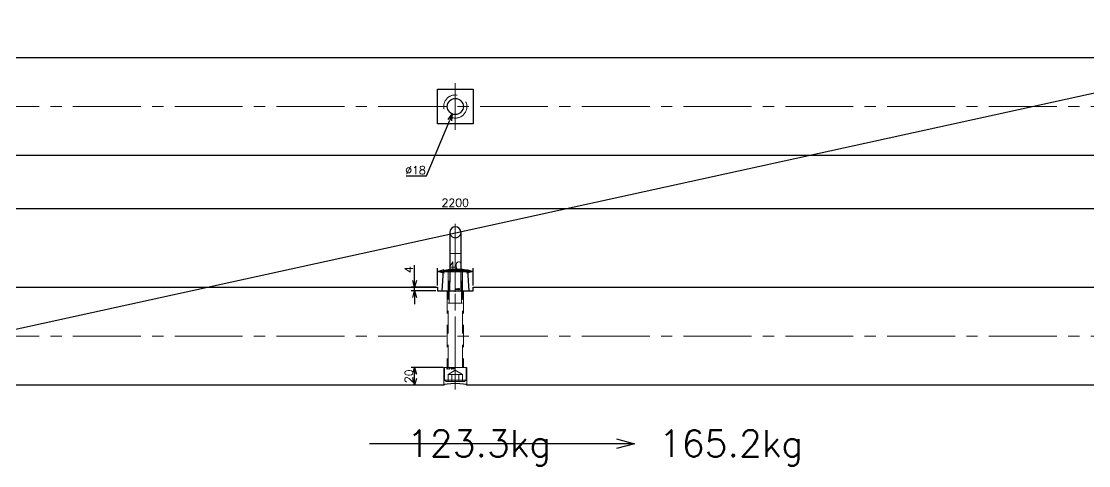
# Model space of a CAD drawing. Header units: millimetres. Extents: x -8731 to 85711, y -14522 to 31379.
# Drawn here: x 3875 to 5074, y -4107 to -3607 of the extents above; entities that cross this region are included whole.
import ezdxf

# ---------------------------------------------------------------- set-up
doc = ezdxf.new("R2010")
doc.units = ezdxf.units.MM
doc.header["$LTSCALE"] = 4
doc.header["$PDMODE"] = 99
doc.header["$PDSIZE"] = 1
doc.linetypes.add('CENTER2', pattern=[28.575, 19.05, -3.175, 3.175, -3.175])
doc.linetypes.add('HIDDEN', pattern=[9.525, 6.35, -3.175])
for name, color, linetype, lineweight in [('04_HIDDEN', 2, 'HIDDEN', 13), ('05_CENTER', 4, 'CENTER2', 13), ('08_DIM', 3, 'Continuous', 13)]:
    doc.layers.add(name, color=color, linetype=linetype, lineweight=lineweight)
doc.layers.add('10_DRAFT', color=8, linetype='Continuous', lineweight=0, plot=False)
doc.styles.add('KANJI0', font='txt.shx', dxfattribs={"width": 0.9, "height": 30, "bigfont": 'bigfont'})
doc.styles.add('KSS_TXT', font='txt.shx', dxfattribs={"bigfont": 'extfont2.shx'})
doc.dimstyles.new('KSS_DIM', dxfattribs={"dimscale": 3, "dimtxt": 3, "dimasz": 2.5, "dimexe": 1.25, "dimexo": 0.625, "dimtad": 1, "dimdsep": 46, "dimtxsty": 'KSS_TXT', "dimblk": 'OPEN30', "dimcen": 0, "dimazin": 2, "dimtfac": 0.75, "dimtmove": 0, "dimatfit": 3, "dimldrblk": 'OPEN30', "dimfxl": 1, "dimtolj": 1, "dimarcsym": 0})
doc.dimstyles.new('KSS_DIM$3', dxfattribs={"dimscale": 3, "dimtxt": 3, "dimasz": 2.5, "dimexe": 1.25, "dimexo": 0.625, "dimtad": 1, "dimtih": 1, "dimtoh": 1, "dimdsep": 46, "dimtxsty": 'KSS_TXT', "dimblk": 'OPEN30', "dimcen": 0, "dimazin": 2, "dimtfac": 0.75, "dimtofl": 0, "dimtmove": 0, "dimatfit": 3, "dimldrblk": 'OPEN30', "dimfxl": 1, "dimtolj": 1, "dimarcsym": 0})

# ---------------------------------------------------------------- blocks, each defined once
blk = doc.blocks.new('_Open30')
at = {"color": 0, "linetype": 'ByBlock', "lineweight": -2}
for p, q in [((-1, 0.268), (0, 0)), ((0, 0), (-1, -0.268)), ((0, 0), (-1, 0))]:
    blk.add_line(p, q, dxfattribs=at)
blk = doc.blocks.new('A$C39185EFE_1')
at = {"color": 0}
for p, q in [((-12, 14.4), (-10.4, 16)), ((-12, 14.4), (-12, 0)), ((12, 14.4), (-12, 14.4)), ((10.4, 16), (-10.4, 16)), ((12, 14.4), (10.4, 16)), ((12, 14.4), (12, 0)), ((12, 0), (-12, 0)), ((-8, 0), (-8, -108.9)), ((8, 0), (8, -108.9)), ((8, -72), (-8, -72)), ((-8, -76), (-8, -76)), ((-6.9, -72), (-6.9, -110)), ((6.9, -72), (6.9, -110)), ((8, -108.9), (-8, -108.9)), ((-8, -108.9), (-6.9, -110)), ((6.9, -110), (-6.9, -110)), ((8, -108.9), (6.9, -110))]:
    blk.add_line(p, q, dxfattribs=at)
at = {"color": 0, "linetype": 'HIDDEN'}
for p, q in [((-8.1, 16), (-8.1, 8)), ((-4, 16), (-4, 8)), ((4, 16), (4, 8)), ((8.1, 16), (8.1, 8)), ((-8.1, 8), (0, 3.3)), ((8.1, 8), (-8.1, 8)), ((8.1, 8), (0, 3.3))]:
    blk.add_line(p, q, dxfattribs=at)
at = {"color": 0, "linetype": 'CENTER2'}
blk.add_line((0, 19), (0, -113), dxfattribs=at)
at = {"layer": '10_DRAFT', "style": 'KANJI0', "width": 0.82}
blk.add_text('M16x110', height=1.71, dxfattribs=at).set_placement((0.4, 0.2))
blk = doc.blocks.new('A$C1BA62567_1_1')
at = {"color": 0}
for p, q in [((-20, 55), (-20, 51)), ((-20, 51), (20, 51)), ((20, 51), (20, 55))]:
    blk.add_line(p, q, dxfattribs=at)
for points in [[(-13, -55), (-1098, -55), (-1100, -53), (-1100, 53), (-1098, 55), (-20, 55)], [(20, 55), (1098, 55), (1100, 53), (1100, -53), (1098, -55), (13, -55)]]:
    blk.add_lwpolyline(points, dxfattribs=at)
blk.add_ellipse((0, -55), major_axis=(-13, 0), ratio=0.132275, start_param=3.141593, end_param=6.283185, dxfattribs=at)
at = {"layer": '04_HIDDEN'}
for p, q in [((-9, 51), (-9, -35)), ((9, 51), (9, -35)), ((-13, -35), (-13, -55)), ((-13, -35), (13, -35)), ((13, -35), (13, -55))]:
    blk.add_line(p, q, dxfattribs=at)
at = {"layer": '05_CENTER'}
for p, q in [((0, -59.9), (0, 59.9)), ((-1115.2, 0), (1115.2, 0))]:
    blk.add_line(p, q, dxfattribs=at)
blk = doc.blocks.new('A$C5FBC6F7F_1_1')
at = {"color": 0}
for points in [[(-1098, 55), (1098, 55), (1100, 53), (1100, -53), (1098, -55), (-1098, -55), (-1100, -53), (-1100, 53)], [(-20, 19.6), (20, 19.6), (20, -19.6), (-20, -19.6)]]:
    blk.add_lwpolyline(points, close=True, dxfattribs=at)
blk.add_circle((0, 0), 9, dxfattribs=at)
at = {"layer": '04_HIDDEN'}
blk.add_circle((0, 0), 13, dxfattribs=at)
at = {"layer": '05_CENTER'}
for p, q in [((0, -26.3), (0, 26.3)), ((-1115.2, 0), (1115.2, 0))]:
    blk.add_line(p, q, dxfattribs=at)
blk = doc.blocks.new('*D2264')
at = {"layer": '08_DIM', "color": 0, "lineweight": -2, "transparency": 16777216}
for p, q in [((4342.3, -3904.3), (4342.3, -3884.6)), ((4349.8, -3888.3), (4374.8, -3888.3)), ((4382.3, -3904.3), (4382.3, -3884.6))]:
    blk.add_line(p, q, dxfattribs=at)
at = {"layer": 'Defpoints', "color": 0, "transparency": 16777216}
for p in [(4382.3, -3888.3), (4342.3, -3906.2), (4382.3, -3906.2)]:
    blk.add_point(p, dxfattribs=at)
at = {"layer": '08_DIM', "color": 0, "lineweight": -2, "transparency": 16777216, "xscale": 7.5, "yscale": 7.5, "zscale": 7.5, "rotation": 180}
blk.add_blockref('_Open30', (4342.3, -3888.3), dxfattribs=at)
at = {"layer": '08_DIM', "color": 0, "lineweight": -2, "transparency": 16777216, "xscale": 7.5, "yscale": 7.5, "zscale": 7.5}
blk.add_blockref('_Open30', (4382.3, -3888.3), dxfattribs=at)
at = {"layer": '08_DIM', "color": 0, "transparency": 16777216, "insert": (4362.3, -3882), "char_height": 9, "attachment_point": 5, "style": 'KSS_TXT'}
blk.add_mtext('\\A1;40', dxfattribs=at)
blk = doc.blocks.new('*D2265')
at = {"layer": '08_DIM', "color": 0, "lineweight": -2, "transparency": 16777216}
for p, q in [((4316.6, -3898.7), (4316.6, -3881.4)), ((4340.5, -3906.2), (4312.9, -3906.2)), ((4316.6, -3910.2), (4316.6, -3906.2)), ((4340.5, -3910.2), (4312.9, -3910.2)), ((4316.6, -3917.7), (4316.6, -3925.2))]:
    blk.add_line(p, q, dxfattribs=at)
at = {"layer": 'Defpoints', "color": 0, "transparency": 16777216}
for p in [(4316.6, -3906.2), (4342.3, -3906.2), (4342.3, -3910.2)]:
    blk.add_point(p, dxfattribs=at)
at = {"layer": '08_DIM', "color": 0, "lineweight": -2, "transparency": 16777216, "xscale": 7.5, "yscale": 7.5, "zscale": 7.5}
for p, rotation in [((4316.6, -3906.2), 270), ((4316.6, -3910.2), 90)]:
    blk.add_blockref('_Open30', p, dxfattribs=dict(at, rotation=rotation))
at = {"layer": '08_DIM', "color": 0, "transparency": 16777216, "insert": (4310.2, -3886.3), "char_height": 9, "attachment_point": 5, "rotation": 90, "style": 'KSS_TXT'}
blk.add_mtext('\\A1;4', dxfattribs=at)
blk = doc.blocks.new('*D2266')
at = {"layer": '08_DIM', "color": 0, "lineweight": -2, "transparency": 16777216}
for p, q in [((3262.3, -3906.3), (3262.3, -3813.8)), ((3269.8, -3817.5), (5454.8, -3817.5)), ((5462.3, -3906.3), (5462.3, -3813.8))]:
    blk.add_line(p, q, dxfattribs=at)
at = {"layer": 'Defpoints', "color": 0, "transparency": 16777216}
for p in [(5462.3, -3817.5), (3262.3, -3908.2), (5462.3, -3908.2)]:
    blk.add_point(p, dxfattribs=at)
at = {"layer": '08_DIM', "color": 0, "lineweight": -2, "transparency": 16777216, "xscale": 7.5, "yscale": 7.5, "zscale": 7.5, "rotation": 180}
blk.add_blockref('_Open30', (3262.3, -3817.5), dxfattribs=at)
at = {"layer": '08_DIM', "color": 0, "lineweight": -2, "transparency": 16777216, "xscale": 7.5, "yscale": 7.5, "zscale": 7.5}
blk.add_blockref('_Open30', (5462.3, -3817.5), dxfattribs=at)
at = {"layer": '08_DIM', "color": 0, "transparency": 16777216, "insert": (4362.3, -3811.1), "char_height": 9, "attachment_point": 5, "style": 'KSS_TXT'}
blk.add_mtext('\\A1;2200', dxfattribs=at)
blk = doc.blocks.new('*D2268')
at = {"layer": '08_DIM', "color": 0, "lineweight": -2, "transparency": 16777216}
for p, q in [((4329.9, -3781), (4356, -3718.1)), ((4307.1, -3781), (4329.9, -3781))]:
    blk.add_line(p, q, dxfattribs=at)
at = {"layer": 'Defpoints', "color": 0, "transparency": 16777216}
for p in [(4365.8, -3694.6), (4358.9, -3711.2)]:
    blk.add_point(p, dxfattribs=at)
at = {"layer": '08_DIM', "color": 0, "lineweight": -2, "transparency": 16777216, "xscale": 7.5, "yscale": 7.5, "zscale": 7.5, "rotation": 67.46535782954898}
blk.add_blockref('_Open30', (4358.9, -3711.2), dxfattribs=at)
at = {"layer": '08_DIM', "color": 0, "transparency": 16777216, "insert": (4317.6, -3774.6), "char_height": 9, "attachment_point": 5, "style": 'KSS_TXT'}
blk.add_mtext('\\A1;%%C18', dxfattribs=at)
blk = doc.blocks.new('*D3461')
at = {"layer": '08_DIM', "color": 0, "lineweight": -2, "transparency": 16777216}
for p, q in [((4348.5, -3996.2), (4312.9, -3996.2)), ((4316.6, -4008.7), (4316.6, -4003.7)), ((4321.5, -4016.2), (4312.9, -4016.2))]:
    blk.add_line(p, q, dxfattribs=at)
at = {"layer": 'Defpoints', "color": 0, "transparency": 16777216}
for p in [(4316.6, -3996.2), (4350.3, -3996.2), (4323.4, -4016.2)]:
    blk.add_point(p, dxfattribs=at)
at = {"layer": '08_DIM', "color": 0, "lineweight": -2, "transparency": 16777216, "xscale": 7.5, "yscale": 7.5, "zscale": 7.5}
for p, rotation in [((4316.6, -3996.2), 90), ((4316.6, -4016.2), 270)]:
    blk.add_blockref('_Open30', p, dxfattribs=dict(at, rotation=rotation))
at = {"layer": '08_DIM', "color": 0, "transparency": 16777216, "insert": (4310.2, -4006.2), "char_height": 9, "attachment_point": 5, "rotation": 90, "style": 'KSS_TXT'}
blk.add_mtext('\\A1;20', dxfattribs=at)
blk = doc.blocks.new('A$C595E0D32_1_1')
at = {"color": 0}
for p, q in [((-6.3, 65.8), (-6.3, 9.6)), ((6.2, 65.8), (6.2, 9.6)), ((-13.5, 23), (-6.3, 24.5)), ((13.5, 23), (6.2, 24.5)), ((-13.5, 23), (-15, 0)), ((-13.5, 23), (13.5, 23)), ((13.5, 23), (15, 0)), ((-15, 0), (15, 0))]:
    blk.add_line(p, q, dxfattribs=at)
for centre, radius, start, end in [((0, 65.8), 6.25, 0, 180), ((-8.2, 9.6), 2, 270, 0), ((8.2, 9.6), 2, 180, 270)]:
    blk.add_arc(centre, radius, start, end, dxfattribs=at)
at = {"layer": '04_HIDDEN', "color": 0}
for p, q in [((-8, 24.1), (-8, 0)), ((6.2, 24.5), (-6.3, 24.5)), ((-6.3, 0), (-6.3, 24.5)), ((6.2, 24.5), (6.2, 0)), ((8, 0), (8, 24.1))]:
    blk.add_line(p, q, dxfattribs=at)
blk.add_arc((0, 65.8), 6.25, 180, 0, dxfattribs=at)
at = {"layer": '05_CENTER', "color": 0}
blk.add_line((0, 75.2), (0, -3.3), dxfattribs=at)
at = {"layer": '10_DRAFT'}
blk.add_line((-6.3, 42), (6.2, 42), dxfattribs=at)
at = {"layer": '10_DRAFT', "style": 'KSS_TXT'}
blk.add_text('M16', height=1.5, dxfattribs=at).set_placement((0.8, 1.3))

msp = doc.modelspace()

# ---------------------------------------------------------------- linework, layer by layer
at = {"color": 2}
msp.add_line((5447.50574, -3607.10349), (3236.82597, -4092.22157), dxfattribs=at)

# ---------------------------------------------------------------- block references
for name, p in [('A$C5FBC6F7F_1_1', (4362.34297, -3702.88592)), ('A$C1BA62567_1_1', (4362.34297, -3961.17791))]:
    msp.add_blockref(name, p)
at = {"color": 4}
msp.add_blockref('A$C595E0D32_1_1', (4362.34297, -3910.17791), dxfattribs=at)
at = {"layer": '04_HIDDEN', "rotation": 180}
msp.add_blockref('A$C39185EFE_1', (4362.34297, -3996.17791), dxfattribs=at)

# ---------------------------------------------------------------- texts
at = {"layer": '08_DIM', "color": 6, "style": 'KSS_TXT'}
msp.add_text('123.3kg', height=30, dxfattribs=at).set_placement((4307.91409, -4096.76118))
at = {"layer": '08_DIM', "color": 1, "style": 'KSS_TXT'}
msp.add_text('165.2kg', height=30, dxfattribs=at).set_placement((4590.89014, -4096.76118))

# ---------------------------------------------------------------- dimensions: what is measured, and where the dimension line sits
at = {"layer": '08_DIM'}
dim = msp.add_diameter_dim_2p(p1=(4365.79215, -3694.57309), p2=(4358.8938, -3711.19875), dimstyle='KSS_DIM$3', override={"dimscale": 3, "dimpost": '%%C<>'}, dxfattribs=at)
dim.commit()
dim.dimension.update_dxf_attribs({"geometry": '*D2268', "text_midpoint": (4317.55165, -3781.01221), "dimtype": 163})
at = {"layer": '08_DIM', "color": 1}
dim = msp.add_linear_dim(base=(5462.34297, -3817.52129), p1=(3262.34297, -3908.17791), p2=(5462.34297, -3908.17791), dimstyle='KSS_DIM', override={"dimscale": 3}, dxfattribs=at)
dim.commit()
dim.dimension.update_dxf_attribs({"geometry": '*D2266', "text_midpoint": (4362.34297, -3811.14629)})
at = {"layer": '08_DIM'}
dim = msp.add_linear_dim(base=(4316.62016, -3906.17791), p1=(4342.34297, -3910.17791), p2=(4342.34297, -3906.17791), angle=90, dimstyle='KSS_DIM', override={"dimscale": 3}, dxfattribs=at)
dim.commit()
dim.dimension.update_dxf_attribs({"geometry": '*D2265', "text_midpoint": (4310.24516, -3886.30291)})
dim = msp.add_linear_dim(base=(4382.34297, -3888.34935), p1=(4342.34297, -3906.17791), p2=(4382.34297, -3906.17791), dimstyle='KSS_DIM', override={"dimscale": 3}, dxfattribs=at)
dim.commit()
dim.dimension.update_dxf_attribs({"geometry": '*D2264', "text_midpoint": (4362.34297, -3881.97435)})
at = {"layer": '08_DIM', "color": 1}
dim = msp.add_linear_dim(base=(4316.62016, -3996.17791), p1=(4323.40656, -4016.17791), p2=(4350.34297, -3996.17791), angle=90, dimstyle='KSS_DIM', override={"dimscale": 3}, dxfattribs=at)
dim.commit()
dim.dimension.update_dxf_attribs({"geometry": '*D3461', "text_midpoint": (4310.24516, -4006.17791)})

# ---------------------------------------------------------------- leaders
msp.add_leader([(4563.46409, -4082.02638), (4265.9763, -4082.02638)], dimstyle='KSS_DIM', override={"dimscale": 8}, dxfattribs=at)

doc.saveas('drawing.dxf')
